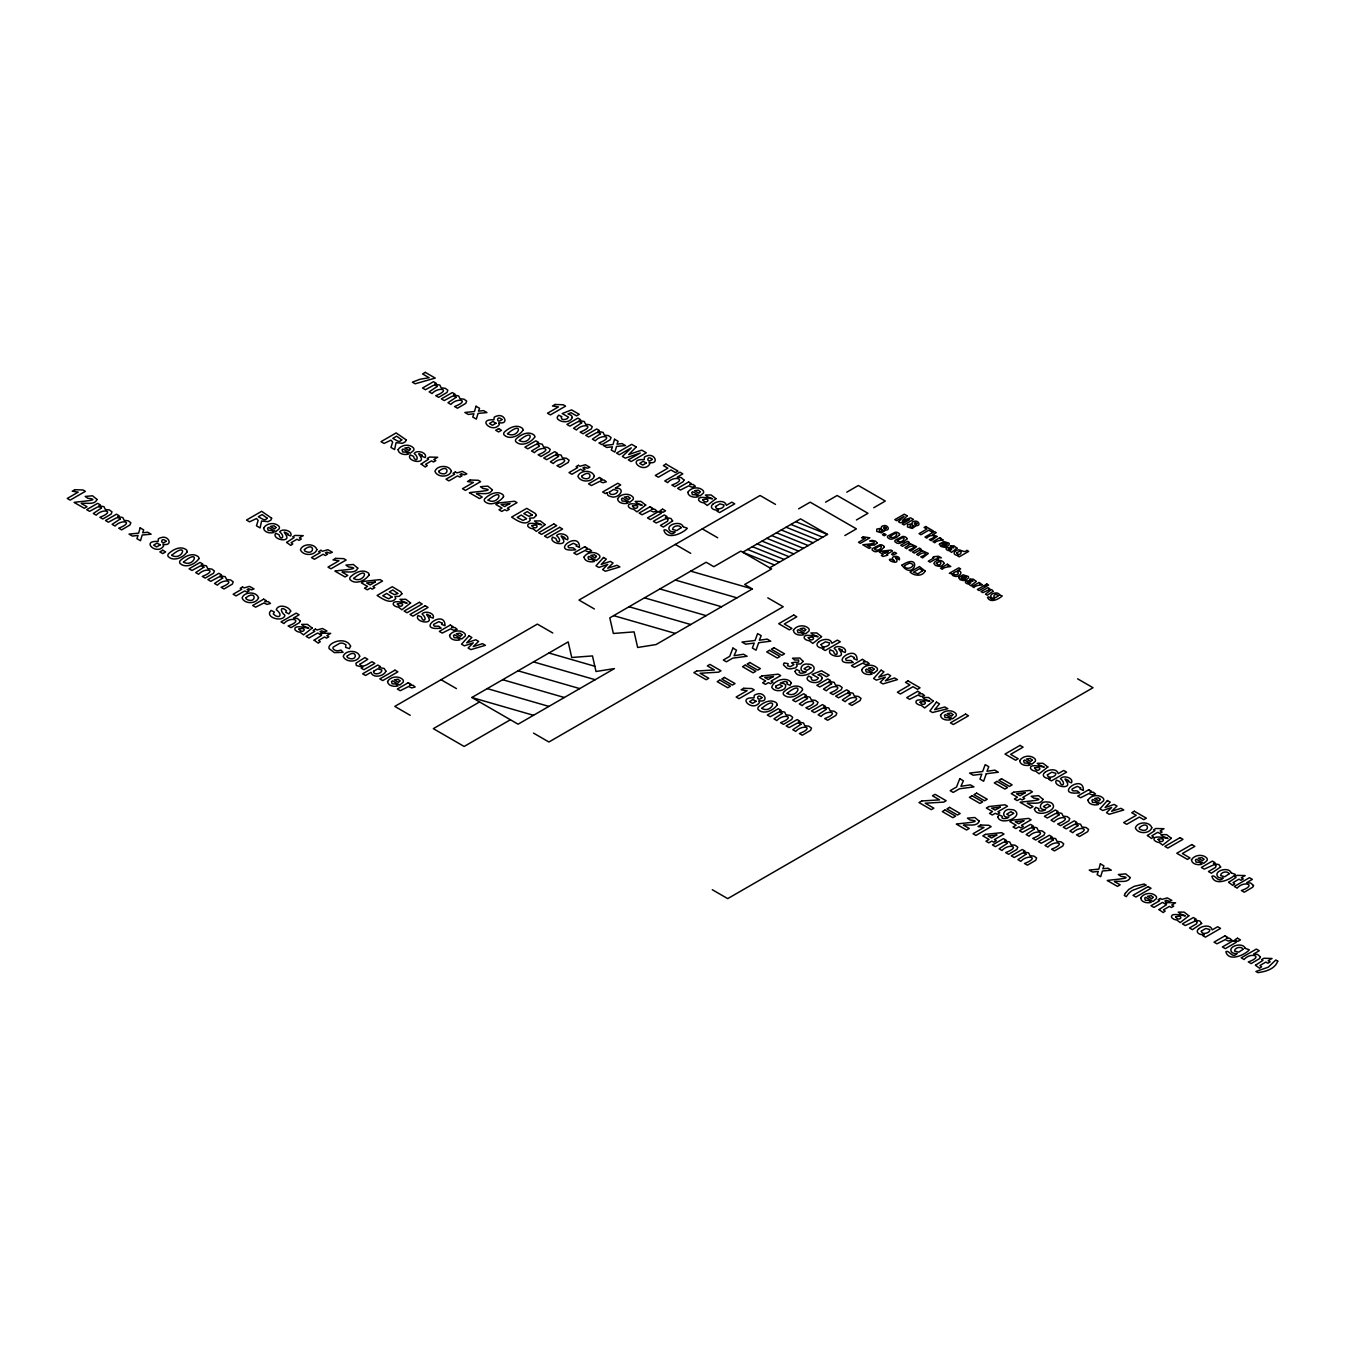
<?xml version="1.0" encoding="UTF-8"?>
<svg xmlns="http://www.w3.org/2000/svg" width="1345" height="1345" viewBox="0 0 1345 1345"><rect width="100%" height="100%" fill="white"/><g stroke="black" fill="none" stroke-linecap="round" stroke-linejoin="round"><path stroke-width="1.5" d="M471.843 697.5L568.178 641.884L571.726 657.486L592.472 655.923L596.02 671.508L614.43 668.583L518.094 724.198L471.843 697.5L533.511 715.305M798.611 508.847L810.178 502.173L856.412 528.871L844.862 535.545M479.56 701.955L433.325 728.654L464.143 746.458L510.377 719.76M825.595 502.173L837.145 495.498L867.979 513.302L856.412 519.977M846.778 492.169L858.345 485.495L885.313 501.063L873.762 507.737M769.71 567.809L827.511 534.436L800.544 518.867L742.743 552.24L774.535 565.018M752.376 588.942L656.041 644.558L637.648 647.483L634.1 631.881L613.354 633.461L609.806 617.859L706.142 562.244L713.842 566.699L740.809 551.114L771.643 568.918L744.676 584.487L752.376 588.942L690.725 571.137M675.308 580.048L736.959 597.836M659.891 588.942L721.542 606.746M644.49 597.836L706.142 615.64M629.073 606.746L690.725 624.534M613.656 615.64L675.308 633.428M548.911 653.014L594.826 666.263M533.511 661.908L595.163 679.713M518.094 670.819L579.745 688.606M502.677 679.713L564.328 697.5M487.26 688.606L548.911 706.411M795.736 521.641L827.511 534.436M790.91 524.432L822.703 537.21M786.102 527.206L817.878 540.001M781.277 529.98L813.069 542.775M776.468 532.771L808.244 545.566M771.643 535.545L803.436 548.34M766.835 538.336L798.611 551.114M762.01 541.11L793.802 553.905M757.201 543.884L788.977 556.679M752.376 546.675L784.169 559.47M747.568 549.449L779.343 562.244M538.303 444.59L539.479 446.221L531.544 450.978L534.453 452.66C540.774 445.481 554.443 448.457 538.151 454.795L541.06 456.476L549.348 451.584L550.239 449.381L547.65 447.448L543.599 446.977L542.237 444.186L537.075 443.211L538.572 442.354L535.882 440.807L524.903 447.145L527.812 448.826L535.646 444.573A2.808 1.631 0 0 1 538.303 444.59M775.493 504.409L760.076 495.498L578.972 600.072L594.389 608.966M1077.597 678.821L1093.014 687.715L727.712 898.628L712.295 889.717M702.275 528.871L717.692 537.765M675.308 544.439L690.725 553.35M767.793 597.836L783.21 606.746L548.911 742.003L533.511 733.109M552.778 632.991L537.361 624.097L394.791 706.411L410.191 715.305M441.025 679.713L456.443 688.606M286.636 542.422L290.755 545.397L292.773 543.952L291.075 542.707L297.01 539.227L298.993 540.371L301.314 539.026L299.33 537.882L303.213 535.646L295.076 535.428L292.773 536.773L294.101 537.546L286.636 542.422M314.142 640.186L318.261 643.145L320.261 641.716L318.58 640.472L324.515 636.975L326.499 638.118L328.819 636.79L326.835 635.647L330.702 633.394L322.581 633.192L320.261 634.521L321.606 635.294L314.142 640.186M421.136 464.059L425.255 467.018L427.256 465.589L425.575 464.344L431.51 460.847L433.493 461.991L435.814 460.662L433.83 459.519L437.697 457.266L429.576 457.065L427.256 458.393L428.584 459.166L421.136 464.059M1147.419 835.497L1151.539 838.456L1153.556 837.027L1151.858 835.783L1157.793 832.286L1159.777 833.429L1162.097 832.101L1160.113 830.941L1163.997 828.705L1155.859 828.503L1153.556 829.831L1154.884 830.605L1147.419 835.497M1159.037 909.59L1163.156 912.549L1165.157 911.103L1163.475 909.876L1169.41 906.379L1171.394 907.522L1173.714 906.194L1171.73 905.034L1175.597 902.798L1167.477 902.579L1165.157 903.924L1166.502 904.697L1159.037 909.59M1228.59 882.354L1232.709 885.329L1234.71 883.884L1233.029 882.639L1238.964 879.142L1240.947 880.286L1243.268 878.957L1241.284 877.814L1245.151 875.561L1237.03 875.36L1234.71 876.688L1236.038 877.461L1228.59 882.354M1255.473 965.256L1259.592 968.232L1261.61 966.786L1259.912 965.542L1265.847 962.062L1267.831 963.205L1270.151 961.86L1268.167 960.717L1272.051 958.481L1263.913 958.262L1261.61 959.607L1262.938 960.38L1255.473 965.256M359.821 664.329C362.461 668.986 369.001 663.068 371.96 661.69L374.851 663.371L363.873 669.709L361.183 668.146L362.831 667.204L356.375 665.523L355.887 663.236L364.865 657.604L367.773 659.285L359.821 664.329M287.78 533.73L287.46 534.688L290.705 535.982C293.294 531.04 282.467 527.879 279.676 531.779C286.132 537.159 280.55 541.161 279.003 534.688L275.641 533.276C272.699 537.378 280.214 540.118 283.459 539.782A4.506 2.589 0 0 0 286.199 539.009C289.713 536.453 279.054 528.72 287.78 533.73M422.263 455.367L421.96 456.308L425.205 457.603C427.777 452.677 416.967 449.499 414.176 453.399C420.632 458.779 415.05 462.781 413.487 456.325L410.124 454.896C407.199 458.998 414.714 461.738 417.942 461.402A4.506 2.589 0 0 0 420.682 460.646C424.213 458.073 413.537 450.34 422.263 455.367M430.165 615.943L429.845 616.884L433.09 618.179C435.679 613.253 424.852 610.075 422.061 613.976C428.517 619.356 422.935 623.357 421.372 616.901L418.026 615.472C415.084 619.574 422.599 622.315 425.844 621.978A4.506 2.589 0 0 0 428.567 621.222C432.098 618.65 421.439 610.916 430.165 615.943M564.648 537.563L564.328 538.521L567.59 539.799C570.162 534.873 559.335 531.695 556.561 535.596C563 540.993 557.435 544.977 555.872 538.521L552.509 537.092C549.584 541.211 557.082 543.952 560.327 543.599A4.506 2.589 0 0 0 563.067 542.842C566.598 540.27 555.922 532.553 564.648 537.563M842.256 650.257L841.936 651.199L845.181 652.493C847.77 647.567 836.943 644.389 834.169 648.29C840.608 653.67 835.043 657.671 833.48 651.215L830.117 649.786C827.175 653.889 834.69 656.629 837.935 656.293A4.506 2.589 0 0 0 840.675 655.536C844.206 652.964 833.53 645.23 842.256 650.257M897.569 558.478L899.402 559.89C901.066 554.308 887.229 555.804 894.509 560.865C888.07 556.796 887.313 561.252 894.862 562.26A2.808 1.631 0 0 0 896.577 561.79C898.779 560.176 892.105 555.351 897.569 558.478M1068.552 780.604L1068.249 781.563L1071.494 782.857C1074.067 777.914 1063.256 774.754 1060.465 778.654C1066.921 784.034 1061.339 788.019 1059.776 781.563L1056.413 780.134C1053.488 784.253 1061.003 786.993 1064.231 786.64A4.506 2.589 0 0 0 1066.972 785.883C1070.502 783.328 1059.826 775.594 1068.552 780.604M101.447 508.057L93.309 513.487L96.218 515.169C102.539 508.007 116.191 510.966 99.917 517.304L102.825 518.985L111.114 514.109L112.005 511.89L109.416 509.957L105.347 509.503L104.002 506.695L98.824 505.737L100.337 504.863L97.647 503.333L86.668 509.671L89.577 511.335L97.412 507.082A2.808 1.631 0 0 1 100.068 507.099L101.447 508.057M120.277 518.935L112.139 524.365L115.048 526.046C121.369 518.867 135.021 521.843 118.747 528.182L121.655 529.863L129.944 524.97L130.835 522.768L128.246 520.818L124.177 520.364L122.832 517.573L117.654 516.598L119.15 515.74L116.477 514.193L105.498 520.532L108.407 522.213L116.242 517.959A2.808 1.631 0 0 1 118.898 517.976L120.277 518.935M203.852 567.17L195.714 572.617L198.606 574.281C204.928 567.119 218.596 570.078 202.305 576.433L205.213 578.098L213.519 573.222L214.41 571.003L211.821 569.069L207.752 568.616L206.39 565.825L201.229 564.85L202.725 563.992L200.052 562.445L189.073 568.784L191.982 570.465L199.8 566.211A2.808 1.631 0 0 1 202.456 566.228L203.852 567.17M222.665 578.047L214.527 583.478L217.436 585.159C223.758 577.997 237.426 580.956 221.135 587.294L224.043 588.976L232.349 584.1L233.223 581.881L230.634 579.947L226.582 579.493L225.22 576.686L220.059 575.727L221.555 574.853L218.865 573.306L207.887 579.645L210.795 581.326L218.63 577.072A2.808 1.631 0 0 1 221.286 577.089L222.665 578.047M437.293 386.418L429.156 391.866L432.064 393.53C438.386 386.368 452.038 389.327 435.763 395.682L438.655 397.347L446.96 392.471L447.851 390.252L445.262 388.318L441.194 387.864L439.849 385.073L434.67 384.098L436.167 383.241L433.493 381.694L422.515 388.032L425.423 389.714L433.258 385.46A2.808 1.631 0 0 1 435.914 385.46L437.293 386.418M456.123 397.296L447.969 402.727L450.878 404.408C457.199 397.246 470.868 400.205 454.576 406.543L457.485 408.224L465.79 403.349L466.665 401.129L464.092 399.196L460.024 398.742L458.662 395.934L453.5 394.976L454.997 394.102L452.324 392.555L441.345 398.893L444.253 400.575L452.071 396.321A2.808 1.631 0 0 1 454.728 396.338L456.123 397.296M558.511 456.409L550.374 461.839L553.283 463.521C559.604 456.358 573.256 459.317 556.981 465.656L559.89 467.337L568.178 462.461L569.069 460.242L566.48 458.309L562.412 457.855L561.067 455.047L555.888 454.089L557.385 453.215L554.712 451.668L543.733 458.006L546.642 459.687L554.476 455.434A2.808 1.631 0 0 1 557.133 455.451L558.511 456.409M581.696 422.834L573.542 428.282L576.45 429.946C582.772 422.784 596.44 425.743 580.149 432.081L583.058 433.762L591.363 428.887L592.237 426.668L589.665 424.734L585.596 424.28L584.234 421.489L579.073 420.514L580.569 419.657L577.896 418.11L566.917 424.448L569.809 426.113L577.644 421.859A2.808 1.631 0 0 1 580.3 421.876L581.696 422.834M600.509 433.712L592.372 439.142L595.28 440.824C601.602 433.645 615.253 436.621 598.979 442.959L601.887 444.64L610.176 439.765L611.067 437.545L608.478 435.612L604.409 435.158L603.064 432.35L597.886 431.392L599.399 430.518L596.709 428.971L585.731 435.309L588.639 436.99L596.474 432.737A2.808 1.631 0 0 1 599.13 432.754L600.509 433.712M782.101 713.438L773.963 718.869L776.872 720.55C783.193 713.371 796.845 716.347 780.571 722.685L783.479 724.367L791.768 719.474L792.659 717.272L790.07 715.321L786.001 714.867L784.656 712.077L779.478 711.101L780.991 710.244L778.301 708.697L767.322 715.036L770.231 716.717L778.066 712.463A2.808 1.631 0 0 1 780.722 712.48L782.101 713.438M800.931 724.299L792.793 729.73L795.702 731.411C802.024 724.249 815.675 727.208 799.401 733.546L802.292 735.227L810.598 730.352L811.489 728.133L808.9 726.199L804.831 725.745L803.486 722.938L798.308 721.979L799.804 721.105L797.131 719.558L786.153 725.896L789.061 727.578L796.896 723.324A2.808 1.631 0 0 1 799.552 723.341L800.931 724.299M807.454 698.492L799.3 703.923L802.208 705.604C808.53 698.425 822.198 701.384 805.907 707.739L808.816 709.403L817.121 704.528L817.995 702.309L815.406 700.375L811.354 699.921L809.993 697.13L804.831 696.155L806.327 695.298L803.654 693.751L792.676 700.089L795.567 701.771L803.402 697.517A2.808 1.631 0 0 1 806.058 697.534L807.454 698.492M826.267 709.353L818.13 714.783L821.038 716.465C827.36 709.303 841.012 712.262 824.737 718.6L827.646 720.281L835.934 715.405L836.825 713.186L834.236 711.253L830.168 710.799L828.823 707.991L823.644 707.033L825.158 706.159L822.467 704.612L811.489 710.95L814.397 712.631L822.232 708.378A2.808 1.631 0 0 1 824.888 708.395L826.267 709.353M831.613 683.68L823.476 689.111L826.385 690.792C832.706 683.63 846.358 686.589 830.084 692.927L832.992 694.608L841.281 689.733L842.172 687.514L839.583 685.58L835.514 685.126L834.169 682.318L828.991 681.36L830.504 680.486L827.814 678.939L816.835 685.294L819.744 686.959L827.578 682.705A2.808 1.631 0 0 1 830.235 682.722L831.613 683.68M850.443 694.558L842.306 699.988L845.215 701.67C851.536 694.491 865.188 697.467 848.914 703.805L851.805 705.469L860.111 700.594L861.002 698.391L858.413 696.441L854.344 695.987L852.999 693.196L847.821 692.221L849.317 691.364L846.644 689.817L835.665 696.155L838.574 697.836L846.409 693.583A2.808 1.631 0 0 1 849.065 693.6L850.443 694.558M909.993 544.254L904.899 547.65L906.715 548.693C910.666 544.221 919.207 546.07 909.035 550.038L910.851 551.08L916.584 546.658L908.346 542.808L909.287 542.27L907.606 541.295L900.746 545.263L902.562 546.305L907.455 543.649A1.765 1.009 0 0 1 909.119 543.649L909.993 544.254M921.745 551.046L916.668 554.443L918.484 555.485C922.435 551.013 930.975 552.862 920.787 556.83L922.603 557.872L928.353 553.451L920.114 549.601L921.056 549.063L919.375 548.087L912.515 552.055L914.331 553.098L919.223 550.441A1.765 1.009 0 0 1 920.888 550.458L921.745 551.046M1007.237 843.365L999.1 848.796L1001.991 850.477C1008.313 843.315 1021.981 846.274 1005.69 852.612L1008.599 854.294L1016.904 849.418L1017.795 847.199L1015.206 845.265L1011.137 844.811L1009.776 842.004L1004.614 841.045L1006.11 840.171L1003.437 838.624L992.459 844.963L995.367 846.644L1003.185 842.39A2.808 1.631 0 0 1 1005.841 842.407L1007.237 843.365M1026.067 854.226L1017.913 859.674L1020.821 861.338C1027.143 854.176 1040.811 857.135 1024.52 863.49L1027.429 865.154L1035.734 860.279L1036.608 858.06L1034.019 856.126L1029.967 855.672L1028.606 852.881L1023.444 851.906L1024.94 851.049L1022.267 849.502L1011.289 855.84L1014.18 857.522L1022.015 853.268A2.808 1.631 0 0 1 1024.671 853.268L1026.067 854.226M1034.305 829.108L1026.168 834.539L1029.076 836.22C1035.398 829.058 1049.05 832.017 1032.775 838.355L1035.684 840.037L1043.972 835.161L1044.863 832.942L1042.274 831.008L1038.205 830.554L1036.861 827.747L1031.682 826.788L1033.179 825.914L1030.505 824.367L1019.527 830.706L1022.435 832.387L1030.27 828.133A2.808 1.631 0 0 1 1032.926 828.15L1034.305 829.108M1053.135 839.969L1044.998 845.417L1047.889 847.081C1054.211 839.919 1067.88 842.878 1051.605 849.216L1054.497 850.897L1062.802 846.022L1063.693 843.803L1061.104 841.869L1057.035 841.415L1055.674 838.624L1050.512 837.649L1052.009 836.792L1049.335 835.245L1038.357 841.583L1041.265 843.248L1049.083 839.011A2.808 1.631 0 0 1 1051.74 839.011L1053.135 839.969M1059.204 814.734L1051.067 820.164L1053.976 821.845C1060.297 814.666 1073.966 817.642 1057.674 823.981L1060.583 825.662L1068.888 820.769L1069.763 818.567L1067.173 816.617L1063.122 816.163L1061.76 813.372L1056.598 812.397L1058.095 811.539L1055.405 809.993L1044.426 816.331L1047.335 818.012L1055.169 813.759A2.808 1.631 0 0 1 1057.826 813.775L1059.204 814.734M1078.034 825.595L1069.897 831.025L1072.806 832.706C1079.127 825.544 1092.779 828.503 1076.504 834.841L1079.413 836.523L1087.701 831.647L1088.593 829.428L1086.003 827.494L1081.935 827.04L1080.59 824.233L1075.412 823.274L1076.908 822.4L1074.235 820.853L1063.256 827.192L1066.165 828.873L1073.999 824.62A2.808 1.631 0 0 1 1076.656 824.636L1078.034 825.595M392.017 597.029L388.587 598.794L382.72 595.768L386.772 593.431L392.017 597.029M526.5 518.649L523.07 520.414L517.22 517.388L521.272 515.051L526.5 518.649M300.238 620.919L299.498 622.584L291.024 627.644L288.133 625.963C304.626 620.163 290.285 615.859 283.946 623.559L281.038 621.878L296.186 613.118L299.094 614.799L293.529 618.028L297.48 618.532L300.238 620.919M683.983 479.98L683.243 481.644L674.77 486.705L671.861 485.041C688.354 479.224 674.013 474.92 667.675 482.62L664.766 480.938L679.931 472.196L682.823 473.86L677.258 477.088L681.209 477.593L683.983 479.98M936.977 536.453L931.211 540.656L929.395 539.614C939.701 535.982 930.74 533.292 926.772 538.101L924.956 537.058L934.439 531.578L936.254 532.637L932.774 534.637L936.977 536.453M1253.506 885.498L1252.75 887.162L1244.293 892.223L1241.385 890.541C1257.878 884.724 1243.537 880.437 1237.198 888.12L1234.29 886.456L1249.438 877.697L1252.346 879.378L1246.781 882.589L1250.732 883.093L1253.506 885.498M1260.399 956.867L1259.66 958.531L1251.186 963.592L1248.294 961.927C1264.788 956.11 1250.447 951.806 1244.108 959.506L1241.2 957.825L1256.348 949.082L1259.256 950.747L1253.691 953.975L1257.642 954.479L1260.399 956.867M791.364 682.873L790.003 685.328L786.875 683.882L787.43 682.369A2.69 1.547 0 0 0 784.522 681.528L780.285 683.058L783.412 683.479A5.817 3.362 0 0 1 785.614 685.042C786.791 691.616 773.93 692.675 771.727 687.144C773.661 680.234 786.993 675.997 791.364 682.873M263.62 528.064C263.939 532.586 270.395 533.595 274.01 532.469L271.606 530.518L268.176 530.367L267.571 528.182L268.529 527.408L275.809 531.611L279.121 528.854A6.406 3.699 0 0 0 278.953 526.298C274.968 521.978 266.478 523.003 263.62 528.064M387.562 681.511C387.881 686.017 394.337 687.026 397.969 685.916L395.548 683.966L392.135 683.798L391.529 681.629L392.488 680.856L399.768 685.059L403.063 682.285A6.406 3.699 0 0 0 402.912 679.746C398.927 675.409 390.42 676.451 387.562 681.511M398.103 449.701C398.423 454.207 404.879 455.215 408.51 454.106L406.089 452.139L402.676 451.987L402.071 449.818L403.029 449.045L410.309 453.231L413.604 450.474A6.406 3.699 0 0 0 413.453 447.935C409.468 443.598 400.978 444.64 398.103 449.701M449.566 635.428C449.886 639.934 456.342 640.943 459.956 639.833L457.552 637.883L454.122 637.715L453.517 635.546L454.475 634.773L461.755 638.976L465.067 636.202A6.406 3.699 0 0 0 464.899 633.663C460.915 629.325 452.424 630.368 449.566 635.428M584.049 557.049C584.369 561.554 590.825 562.563 594.456 561.453L592.035 559.503L588.622 559.335L588.017 557.166L588.976 556.393L596.255 560.596L599.551 557.839A6.406 3.699 0 0 0 599.399 555.283C595.415 550.962 586.908 551.988 584.049 557.049M617.557 498.76C617.876 503.265 624.332 504.291 627.964 503.164L625.543 501.214L622.13 501.046L621.524 498.877L622.483 498.104L629.763 502.307L633.058 499.55A6.406 3.699 0 0 0 632.89 496.994C628.922 492.673 620.415 493.699 617.557 498.76M687.816 492.371C688.136 496.877 694.592 497.885 698.206 496.776L695.802 494.825L692.389 494.657L691.767 492.489L692.725 491.715L700.005 495.918L703.317 493.161A6.406 3.699 0 0 0 703.149 490.606C699.165 486.285 690.674 487.31 687.816 492.371M793.382 630.317C793.718 634.823 800.174 635.832 803.789 634.722L801.385 632.772L797.955 632.604L797.35 630.435L798.308 629.662L805.588 633.865L808.883 631.108A6.406 3.699 0 0 0 808.732 628.552C804.747 624.231 796.257 625.257 793.382 630.317M861.657 669.726C861.977 674.249 868.433 675.257 872.064 674.131L869.643 672.181L866.23 672.029L865.625 669.844L866.584 669.07L873.863 673.273L877.159 670.516A6.406 3.699 0 0 0 876.99 667.961C873.023 663.64 864.516 664.665 861.657 669.726M939.365 544.204L940.844 546.406L943.887 547.23L945.871 546.944L941.752 545.229L942.441 543.784L946.998 546.406L949.049 544.691A4.001 2.32 0 0 0 948.948 543.094L943.702 541.497L939.365 544.204M940.508 715.254C940.827 719.76 947.284 720.769 950.898 719.659L948.494 717.709L945.064 717.541L944.459 715.372L945.417 714.598L952.697 718.802L956.009 716.044A6.406 3.699 0 0 0 955.841 713.489C951.856 709.168 943.366 710.194 940.508 715.254M958.649 577.509L960.128 579.729L963.188 580.536L965.155 580.267L961.053 578.552L961.725 577.106L966.282 579.729L968.35 578.014A4.001 2.32 0 0 0 968.249 576.417L962.986 574.819L958.649 577.509M1019.695 760.682C1020.014 765.187 1026.47 766.196 1030.085 765.086L1027.681 763.136L1024.251 762.968L1023.646 760.799L1024.604 760.026L1031.884 764.229L1035.196 761.455A6.406 3.699 0 0 0 1035.028 758.916C1031.043 754.579 1022.553 755.621 1019.695 760.682M1087.954 800.09C1088.29 804.613 1094.746 805.621 1098.361 804.495L1095.956 802.545L1092.527 802.377L1091.921 800.208L1092.88 799.434L1100.16 803.637L1103.455 800.88A6.406 3.699 0 0 0 1103.303 798.325C1099.319 794.004 1090.829 795.029 1087.954 800.09M1140.728 897.956C1141.064 902.461 1147.52 903.47 1151.135 902.361L1148.731 900.41L1145.301 900.242L1144.696 898.073L1145.654 897.3L1152.934 901.503L1156.229 898.729A6.406 3.699 0 0 0 1156.078 896.19C1152.093 891.853 1143.603 892.895 1140.728 897.956M1191.468 859.858C1191.788 864.364 1198.244 865.373 1201.875 864.263L1199.454 862.313L1196.041 862.145L1195.436 859.976L1196.394 859.203L1203.674 863.406L1206.969 860.632A6.406 3.699 0 0 0 1206.818 858.093C1202.833 853.756 1194.326 854.798 1191.468 859.858M163.468 545.28L163.434 546.238C156.692 555.804 140.334 540.253 158.122 541.48L158.29 539.042A5.582 3.228 0 0 1 160.963 537.697C168.764 534.688 173.606 546.558 162.98 544.288L163.468 545.28M499.314 423.641L499.264 424.6C492.522 434.166 476.18 418.614 493.968 419.842L494.119 417.421A5.582 3.228 0 0 1 496.793 416.059C504.594 413.049 509.436 424.936 498.827 422.649L499.314 423.641M649.585 463.453L649.534 464.412C642.792 473.978 626.451 458.41 644.238 459.637L644.389 457.216A5.582 3.228 0 0 1 647.063 455.871C654.864 452.861 659.706 464.731 649.097 462.445L649.585 463.453M759.387 701.737L759.337 702.695C752.612 712.262 736.253 696.693 754.041 697.92L754.209 695.5A5.582 3.228 0 0 1 756.865 694.154C764.683 691.145 769.508 703.015 758.899 700.728L759.387 701.737M884.758 530.569L881.563 532.923L876.705 531.376L876.822 529.089L881.412 528.198L881.513 526.668A3.497 2.017 0 0 1 883.177 525.828C888.053 523.945 891.079 531.376 884.455 529.947L884.758 530.569M915.474 526.114L912.297 528.467L907.421 526.921L907.556 524.634L912.129 523.743L912.229 522.23A3.497 2.017 0 0 1 913.894 521.389C918.769 519.506 921.796 526.921 915.172 525.491L915.474 526.114M290.705 611.101L288.872 613.908L285.678 612.21L286.519 610.764C280.281 605.183 279.726 611.387 284.871 615.203L284.72 616.111C281.424 622.567 264.192 616.951 271.102 610.445L274.363 611.992L273.254 613.892C278.987 619.759 283.543 614.984 276.246 609.722C278.096 603.67 288.654 606.158 290.705 611.101M795.063 671.323C797.333 681.074 821.896 671.424 811.64 664.817A6.372 3.682 0 0 0 807.841 664.144C800.763 662.631 797.602 672.735 806.176 671.743C804.932 673.425 797.215 674.265 799.569 670.92L796.459 669.474L795.063 671.323M997.755 816.734C1000.007 826.502 1024.587 816.852 1014.332 810.228A6.372 3.682 0 0 0 1010.532 809.572C1003.454 808.059 1000.293 818.147 1008.868 817.172C1007.624 818.853 999.907 819.693 1002.26 816.331L999.15 814.885L997.755 816.734M1034.439 809.169C1036.692 818.92 1061.272 809.27 1051 802.662A6.372 3.682 0 0 0 1047.2 801.99C1040.139 800.477 1036.961 810.581 1045.536 809.589C1044.308 811.27 1036.575 812.111 1038.945 808.765L1035.818 807.319L1034.439 809.169M683.159 526.702L687.329 528.249C682.789 533.511 666.599 540.589 663.892 530.182C667.204 527.677 670.079 537.798 675.224 531.88L673.761 531.931A5.313 3.06 0 0 1 670.163 531.006C664.144 524.886 680.99 519.943 683.159 526.702M999.654 594.978L1002.26 595.953C998.898 599.046 990.34 603.602 987.482 597.499C989.432 594.692 991.467 602.274 994.695 598.222L993.787 598.239A3.312 1.917 0 0 1 991.534 597.668C987.768 593.834 998.309 590.758 999.654 594.978M1231.163 872.855L1235.349 874.385C1230.81 879.647 1214.619 886.725 1211.912 876.318C1215.224 873.83 1218.099 883.951 1223.244 878.016L1221.781 878.066A5.313 3.06 0 0 1 1218.183 877.159C1212.164 871.022 1229.011 866.079 1231.163 872.855M1245.134 948.292L1249.303 949.839C1244.764 955.101 1228.573 962.163 1225.867 951.772C1229.179 949.267 1232.054 959.388 1237.198 953.47L1235.736 953.521A5.313 3.06 0 0 1 1232.138 952.596C1226.119 946.476 1242.965 941.534 1245.134 948.292M350.591 646.138L349.364 648.643L345.598 647.315L345.917 644.743L343.126 643.297A4.842 2.791 0 0 0 339.848 643.263L333.241 647.063A4.775 2.757 0 0 0 333.257 648.946L334.451 649.988A4.338 2.505 0 0 0 338.167 650.745L341.025 650.072L343.042 652.325L334.384 652.628L329.105 648.593A9.449 5.464 0 0 1 329.945 645.213C335.023 639.833 347.195 638.505 350.591 646.138M606.948 492.657L607.705 495.094A5.817 3.362 0 0 0 610.664 496.507C618.397 499.785 627.325 487.546 615.237 488.1L620.701 484.957L617.792 483.275L602.644 492.018L605.334 493.581L606.948 492.657M952.025 573.693L952.495 575.223A3.631 2.102 0 0 0 954.345 576.114C959.187 578.165 964.752 570.515 957.203 570.852L960.616 568.885L958.8 567.842L949.335 573.306L952.025 573.693M97.025 499.466C94.755 505.384 86.046 502.526 81.238 503.417L87.005 506.746L84.315 508.292L74.126 502.425C77.22 501.601 103.851 500.138 87.795 498.255L85.189 496.423L92.586 495.801L97.025 499.466M357.787 568.145C355.517 574.063 346.791 571.188 342 572.079L347.767 575.408L345.06 576.971L334.888 571.087C337.982 570.28 364.596 568.817 348.557 566.934L345.951 565.085L353.331 564.48L357.787 568.145M492.287 489.765C490.017 495.683 481.291 492.825 476.483 493.699L482.25 497.028L479.56 498.591L469.371 492.707C472.465 491.9 499.096 490.437 483.057 488.554L480.451 486.722L487.832 486.1L492.287 489.765M877.125 542.926L874.603 545.044L867.256 545.381L870.854 547.465L869.173 548.441L862.817 544.775L874.099 543.498L874.132 542.069L869.727 541.026L872.132 540.354L875.679 541.211L877.125 542.926M979.261 821.173C976.991 827.091 968.265 824.233 963.474 825.124L969.241 828.453L966.534 830L956.362 824.132C959.456 823.308 986.07 821.845 970.031 819.962L967.425 818.13L974.806 817.508L979.261 821.173M1043.014 799.333C1040.744 805.251 1032.018 802.393 1027.227 803.284L1032.994 806.613L1030.287 808.16L1020.115 802.292C1023.209 801.469 1049.823 800.006 1033.784 798.123L1031.178 796.29L1038.559 795.668L1043.014 799.333M1130.203 877.562C1127.934 883.48 1119.208 880.622 1114.4 881.513L1120.166 884.842L1117.476 886.389L1107.288 880.521C1110.382 879.697 1137.013 878.235 1120.973 876.352L1118.368 874.519L1125.748 873.897L1130.203 877.562M271.64 518.195L270.9 520.095L267.991 521.675L261.586 521.036L260.123 527.929L256.458 525.811L258.156 520.414L256.508 518.531L249.548 521.826L246.488 520.061L261.653 511.302L271.64 518.195M406.123 439.832L405.4 441.715L402.474 443.295L396.069 442.673L394.606 449.549L390.958 447.431L392.656 442.034L390.991 440.151L384.048 443.446L380.988 441.681L396.136 432.939L406.123 439.832M312.208 628.048L303.516 634.857L300.053 632.2A6.473 3.732 0 0 1 296.606 631.158L295.328 630.149A4.489 2.589 0 0 1 294.925 628.552C295.295 623.391 318.815 631.797 303.785 626.198L301.616 624.399L307.433 624.366L312.208 628.048M410.612 602.98L401.92 609.789L398.456 607.133A6.473 3.732 0 0 1 395.01 606.091L393.715 605.082A4.489 2.589 0 0 1 393.312 603.485C393.681 598.323 417.202 606.729 402.172 601.131L400.003 599.332L405.82 599.298L410.612 602.98M545.095 524.6L536.403 531.409L532.939 528.753A6.473 3.732 0 0 1 529.493 527.711L528.215 526.702A4.489 2.589 0 0 1 527.812 525.105C528.182 519.943 551.702 528.35 536.655 522.751L534.503 520.952L540.32 520.918L545.095 524.6M645.718 505.064L637.009 511.873L633.545 509.217A6.473 3.732 0 0 1 630.099 508.175L628.821 507.166A4.489 2.589 0 0 1 628.418 505.569C628.788 500.407 652.308 508.797 637.278 503.215L635.109 501.416L640.926 501.382L645.718 505.064M715.96 498.676L707.268 505.468L703.805 502.828A6.473 3.732 0 0 1 700.358 501.769L699.081 500.76A4.489 2.589 0 0 1 698.677 499.18C699.03 494.018 722.551 502.408 707.52 496.809L705.368 495.027L711.169 494.994L715.96 498.676M821.543 636.622L812.834 643.431L809.387 640.775A6.473 3.732 0 0 1 805.941 639.732L804.646 638.724A4.489 2.589 0 0 1 804.243 637.126C804.613 631.965 828.133 640.354 813.103 634.756L810.934 632.974L816.751 632.94L821.543 636.622M956.967 548.138L951.52 552.391L949.368 550.727A4.035 2.337 0 0 1 947.216 550.071L946.409 549.449A2.808 1.614 0 0 1 946.157 548.441C949.536 545.582 958.817 550.071 950.343 545.851L953.975 545.835L956.967 548.138M933.329 701.165L924.637 707.974L921.174 705.318A6.473 3.732 0 0 1 917.727 704.259L916.449 703.267A4.489 2.589 0 0 1 916.046 701.67C916.399 696.508 939.92 704.898 924.889 699.299L922.737 697.517L928.538 697.483L933.329 701.165M976.251 581.46L970.821 585.714L968.652 584.049A4.035 2.337 0 0 1 966.5 583.394L965.693 582.772A2.808 1.614 0 0 1 965.441 581.763C968.82 578.888 978.101 583.394 969.627 579.174L973.259 579.157L976.251 581.46M1047.839 766.969L1039.147 773.779L1035.684 771.139A6.473 3.732 0 0 1 1032.237 770.08L1030.959 769.071A4.489 2.589 0 0 1 1030.556 767.474C1030.909 762.312 1054.43 770.719 1039.399 765.12L1037.247 763.321L1043.047 763.304L1047.839 766.969M1171.377 838.305L1162.685 845.114L1159.222 842.458A6.473 3.732 0 0 1 1155.775 841.398L1154.481 840.39A4.489 2.589 0 0 1 1154.077 838.809C1154.447 833.648 1177.968 842.037 1162.937 836.439L1160.769 834.657L1166.586 834.623L1171.377 838.305M1188.862 915.794L1180.17 922.586L1176.707 919.946A6.473 3.732 0 0 1 1173.26 918.887L1171.983 917.878A4.489 2.589 0 0 1 1171.579 916.281C1171.949 911.137 1195.47 919.526 1180.439 913.928L1178.27 912.129L1184.088 912.112L1188.862 915.794M258.543 597.802C256.407 604.208 244.387 604.241 242.066 597.903C244.168 591.531 256.525 591.228 258.543 597.802M316.916 549.617C314.764 556.04 302.76 556.057 300.423 549.718C302.541 543.363 314.881 543.044 316.916 549.617M359.703 656.192C357.551 662.614 345.547 662.631 343.21 656.31C345.329 649.938 357.669 649.618 359.703 656.192M451.399 471.238C449.264 477.66 437.243 477.677 434.923 471.355C437.024 464.983 449.381 464.664 451.399 471.238M594.389 476.164C592.237 482.586 580.233 482.603 577.896 476.264C580.014 469.893 592.355 469.59 594.389 476.164M803.184 661.404L800.645 663.942L796.358 664.06L797.198 665.977L795.635 667.792L790.776 668.902A6.893 3.985 0 0 1 786.859 668.179L783.513 664.968A6.389 3.699 0 0 1 784.303 662.9L788.187 663.707L787.497 665.691L790.322 666.7L793.92 664.649L791.583 662.816L795.416 662.16A2.589 1.496 0 0 0 798.644 661.891L798.644 659.975L794.71 660.042L792.491 658.226L799.804 658.024L803.184 661.404M944.173 563.387L941.803 565.841A4.825 2.791 0 0 1 939.029 566.346L935.481 565.488L933.867 563.454C935.195 559.486 942.912 559.285 944.173 563.387M1151.824 827.747C1149.689 834.169 1137.668 834.186 1135.348 827.847C1137.466 821.492 1149.807 821.173 1151.824 827.747M609.268 492.152C609.403 496.406 618.263 494.17 617.725 490.572L613.639 489.445L609.268 492.152M953.47 573.39L953.487 574.012A1.95 1.126 0 0 0 954.681 574.769C961.591 575.189 957.119 568.599 953.47 573.39M922.552 570.784L917.979 573.794L913.49 572.197L919.778 568.565L922.552 570.784M572.365 417.505C570.246 422.818 561.638 422.918 557.906 419.22A6.321 3.648 0 0 1 557.25 417.152L558.679 415.185L561.874 416.681L561.235 417.337C560.915 421.002 567.573 419.774 568.481 417.118L562.193 413.571L571.558 409.872L579.241 414.31L576.534 415.874L571.053 412.713L568.01 413.941L571.339 415.386L572.365 417.505M822.283 678.351C820.181 683.663 811.573 683.764 807.824 680.049A6.321 3.648 0 0 1 807.168 677.998L808.597 676.031L811.792 677.527L811.169 678.183C810.833 681.831 817.508 680.62 818.416 677.964L812.111 674.4L821.492 670.718L829.176 675.14L826.452 676.72L820.971 673.559L817.945 674.77L821.257 676.232L822.283 678.351M442.253 623.256L441.614 624.383L444.993 625.728C445.178 607.94 414.109 631.377 441.126 628.132L438.756 626.198L434.57 626.198A3.043 1.748 0 0 1 433.796 624.265L438.874 621.659L442.253 623.256M576.736 544.876L576.097 546.003L579.476 547.348C579.661 529.56 548.592 552.997 575.61 549.752L573.256 547.818L569.053 547.818A3.043 1.748 0 0 1 568.296 545.902L573.357 543.296L576.736 544.876M715.49 506.544C715.624 510.747 724.551 508.629 724.013 504.98L719.928 503.871L715.49 506.544M821.055 644.49C821.207 648.693 830.134 646.575 829.579 642.927L825.511 641.817L821.055 644.49M854.344 657.554L853.705 658.68L857.084 660.042C857.269 642.237 826.2 665.691 853.218 662.446L850.847 660.513L846.661 660.513A3.043 1.748 0 0 1 845.904 658.579L850.965 655.973L854.344 657.554M956.665 553.047C961.238 558.125 963.76 547.213 956.665 553.047M1047.368 774.854C1047.503 779.058 1056.43 776.939 1055.892 773.291L1051.807 772.181L1047.368 774.854M1080.64 787.918L1080.001 789.044L1083.381 790.406C1083.566 772.602 1052.496 796.055 1079.531 792.793L1077.16 790.877L1072.974 790.86A3.043 1.748 0 0 1 1072.2 788.943L1077.261 786.337L1080.64 787.918M1201.32 931.127C1201.472 935.33 1210.399 933.211 1209.844 929.563L1205.759 928.453L1201.32 931.127M901.856 565.186C914.079 581.864 923.191 551.534 901.856 565.186M171.689 555.317C182.517 561.571 189.41 540.488 171.689 555.317M183.475 562.109C194.302 568.363 201.195 547.28 183.475 562.109M353.617 578.468C364.428 584.722 371.321 563.639 353.617 578.468M488.1 500.088C498.928 506.342 505.821 485.259 488.1 500.088M507.536 433.678C518.363 439.933 525.256 418.85 507.536 433.678M519.304 440.471C530.132 446.725 537.025 425.642 519.304 440.471M761.724 708.361C772.551 714.615 779.444 693.532 761.724 708.361M787.077 693.415C797.888 699.669 804.781 678.586 787.077 693.415M874.519 549.382C881.278 553.283 885.582 540.102 874.519 549.382M889.902 536.84C896.661 540.74 900.965 527.576 889.902 536.84M897.249 541.093C904.025 544.994 908.329 531.813 897.249 541.093M925.141 571.037C922.519 576.82 914.012 575.979 909.993 572.012L919.459 566.548L925.141 571.037M401.903 593.817L399.246 596.323L394.993 596.491L395.749 598.508C390.874 605.048 381.997 598.508 377.104 595.465L392.269 586.723L400.86 591.85L401.903 593.817M536.386 515.438L533.73 517.959L529.476 518.111L530.233 520.145C525.374 526.668 516.497 520.128 511.604 517.102L526.752 508.343L535.344 513.471L536.386 515.438M140.166 527.879L138.636 533.141L129.036 534.116L132.432 536.083L138.081 535.411L136.921 538.672L140.485 540.724L142.2 535.041L151.128 534.2L147.715 532.216L142.637 532.788L143.713 529.913L140.166 527.879M476.012 406.24L474.482 411.503L464.866 412.478L468.262 414.445L473.928 413.789L472.751 417.034L476.315 419.102L478.047 413.419L486.957 412.562L483.544 410.595L478.484 411.15L479.56 408.292L476.012 406.24M614.53 439.26L613.001 444.522L603.384 445.498L606.78 447.465L612.446 446.809L611.269 450.054L614.833 452.105L616.548 446.422L625.475 445.582L622.062 443.615L617.002 444.169L618.078 441.311L614.53 439.26M1100.378 863.843L1098.848 869.105L1089.231 870.097L1092.628 872.048L1098.293 871.392L1097.116 874.637L1100.681 876.705L1102.396 871.022L1111.323 870.165L1107.91 868.197L1102.85 868.752L1103.926 865.894L1100.378 863.843M385.914 671.189C383.947 676.417 372.599 678.653 371.069 672.298L365.537 675.476L362.629 673.811L377.777 665.052L380.5 666.616L378.887 667.557L384.166 668.448L385.914 671.189M246.085 597.684L246.152 599.046C256.912 605.065 256.66 588.976 246.085 597.684M304.441 549.517L304.525 550.862C315.285 556.88 315.033 540.791 304.441 549.517M347.229 656.091L347.313 657.436C358.056 663.455 357.82 647.365 347.229 656.091M438.941 471.137L439.008 472.482C449.768 478.501 449.516 462.411 438.941 471.137M581.914 476.046L581.998 477.408C592.758 483.427 592.506 467.337 581.914 476.046M936.389 563.32C940.525 569.036 944.022 557.788 936.389 563.32M1139.366 827.646L1139.434 828.991C1150.194 835.01 1149.941 818.92 1139.366 827.646M298.96 629.073C302.743 635.26 308.593 626.35 298.96 629.073M397.347 604.006C401.146 610.193 406.997 601.282 397.347 604.006M531.847 525.626C535.629 531.83 541.48 522.902 531.847 525.626M632.453 506.09C636.235 512.277 642.086 503.366 632.453 506.09M702.712 499.701C706.495 505.888 712.346 496.978 702.712 499.701M808.278 637.648C812.077 643.835 817.928 634.924 808.278 637.648M948.679 548.777C951.218 552.257 953.79 547.028 948.679 548.777M920.081 702.191C923.864 708.378 929.714 699.467 920.081 702.191M967.963 582.099C970.518 585.579 973.074 580.351 967.963 582.099M1034.591 767.995C1038.374 774.199 1044.224 765.271 1034.591 767.995M1158.112 839.33C1161.912 845.517 1167.763 836.607 1158.112 839.33M1175.614 916.802C1179.397 923.006 1185.248 914.096 1175.614 916.802M904.479 565.623C904.496 569.742 911.893 568.582 913.003 565.438A3.278 1.9 0 0 0 912.431 564.244L911.305 563.589A3.312 1.917 0 0 0 909.203 563.252L904.479 565.623M758.664 642.708L756.058 650.19L752.359 648.055L754.242 643.095L745.634 644.171L741.969 642.053L755.049 640.489L757.605 633.596L761.186 635.647L759.353 640.22L767.205 639.127L770.752 641.178L758.664 642.708M986.272 773.745L983.649 781.243L979.95 779.108L981.833 774.148L973.225 775.224L969.56 773.106L982.64 771.526L985.196 764.632L988.777 766.7L986.944 771.257L994.796 770.164L998.343 772.215L986.272 773.745M680.973 527.812L676.737 530.586L672.601 529.476C672.416 526.08 678.67 524.55 680.805 526.988L680.973 527.812M998.293 595.667C992.223 601.551 992.728 591.06 998.293 595.667M1228.994 873.947L1224.757 876.738L1220.621 875.612C1220.436 872.216 1226.69 870.703 1228.826 873.14L1228.994 873.947M1242.948 949.402L1238.711 952.176L1234.575 951.066C1234.391 947.67 1240.645 946.14 1242.78 948.578L1242.948 949.402M166.107 541.178C160.29 546.558 160.307 535.848 166.107 541.178M501.937 419.539C496.137 424.919 496.154 414.21 501.937 419.539M652.207 459.351C646.39 464.731 646.424 454.005 652.207 459.351M762.01 697.618C756.209 702.998 756.226 692.288 762.01 697.618M886.389 528.013C882.757 531.376 882.774 524.668 886.389 528.013M917.122 523.558C913.474 526.921 913.49 520.229 917.122 523.558M373.54 671.306C373.086 675.778 382.468 673.711 381.812 669.995L377.726 668.868L373.54 671.306M732.924 648.088L729.696 656.36L723.307 660.042L726.367 661.807L732.722 658.142L747.097 656.276L743.566 654.242L734.067 655.688L736.505 650.156L732.924 648.088M959.775 778.705L956.547 786.993L950.175 790.675L953.218 792.424L959.573 788.758L973.948 786.892L970.418 784.858L960.935 786.304L963.373 780.789L959.775 778.705M1277.75 961.137C1274.892 969.173 1265.527 971.645 1257.928 972.637L1255.927 971.477L1268.268 967.189L1275.783 959.994L1277.75 961.137M672.618 520.885L663.354 527.072L660.445 525.391L667.473 521.288L668.129 519.523A3.295 1.9 0 0 0 665.893 518.615L656.259 522.97L653.351 521.305L664.329 514.967L667.019 516.514L665.405 517.455L670.886 518.464L672.618 520.885M993.064 591.346L987.28 595.213L985.465 594.171L990.256 590.489A2.051 1.194 0 0 0 988.861 589.934L982.842 592.657L981.026 591.598L987.886 587.647L989.567 588.622L988.558 589.194L991.988 589.833L993.064 591.346M1220.638 867.021L1211.374 873.224L1208.466 871.543L1215.493 867.441L1216.149 865.659A3.295 1.9 0 0 0 1213.896 864.768L1204.263 869.122L1201.371 867.441L1212.349 861.103L1215.039 862.666L1213.425 863.591L1218.906 864.6L1220.638 867.021M1201.657 923.46L1192.393 929.647L1189.484 927.966L1196.512 923.864L1197.168 922.098A3.295 1.9 0 0 0 1194.932 921.19L1185.281 925.545L1182.389 923.864L1193.368 917.525L1196.058 919.089L1194.444 920.014L1199.925 921.039L1201.657 923.46M160.206 544.843L156.642 546.927L153.633 545.162L157.012 543.111L160.206 544.843M496.036 423.221L492.472 425.289L489.479 423.524L492.842 421.473L496.036 423.221M646.306 463.016L642.742 465.084L639.749 463.336L643.112 461.285L646.306 463.016M756.109 701.3L752.544 703.368L749.552 701.602L752.914 699.551L756.109 701.3M882.707 530.3C878.083 534.738 878.352 526.349 882.707 530.3M913.423 525.845C908.8 530.3 909.069 521.894 913.423 525.845M187.123 551.904C183.542 557.418 173.656 562.025 168.192 556.544A6.305 3.648 0 0 1 168.327 553.972C172.681 549.634 180.449 545.498 186.182 549.651A5.615 3.245 0 0 1 187.123 551.904M198.892 558.696C195.311 564.211 185.442 568.817 179.978 563.336A6.305 3.648 0 0 1 180.095 560.764C184.467 556.443 192.217 552.291 197.967 556.46A5.615 3.245 0 0 1 198.892 558.696M369.034 575.055C365.453 580.569 355.568 585.176 350.103 579.695A6.305 3.648 0 0 1 350.238 577.123C354.592 572.785 362.36 568.649 368.093 572.802A5.615 3.245 0 0 1 369.034 575.055M522.953 430.265C519.389 435.78 509.503 440.387 504.039 434.906A6.305 3.648 0 0 1 504.173 432.333C508.528 428.013 516.295 423.86 522.028 428.029A5.615 3.245 0 0 1 522.953 430.265M503.518 496.675C499.953 502.189 490.068 506.796 484.603 501.315A6.305 3.648 0 0 1 484.738 498.743C489.092 494.422 496.86 490.269 502.593 494.439A5.615 3.245 0 0 1 503.518 496.675M534.738 437.058C531.157 442.572 521.272 447.196 515.808 441.698A6.305 3.648 0 0 1 515.942 439.126C520.296 434.805 528.064 430.669 533.797 434.822A5.615 3.245 0 0 1 534.738 437.058M777.141 704.948C773.577 710.463 763.691 715.086 758.227 709.588A6.305 3.648 0 0 1 758.361 707.016C762.716 702.695 770.483 698.559 776.216 702.712A5.615 3.245 0 0 1 777.141 704.948M802.494 690.002C798.913 695.516 789.027 700.123 783.563 694.642A6.305 3.648 0 0 1 783.698 692.07C788.052 687.749 795.82 683.596 801.553 687.766A5.615 3.245 0 0 1 802.494 690.002M884.153 547.247L881.227 550.004L876.419 551.702A3.497 2.017 0 0 1 874.015 551.366L872.333 550.139A3.951 2.27 0 0 1 872.417 548.541L879.865 544.759A3.497 2.017 0 0 1 882.27 545.095L883.564 545.851A3.514 2.034 0 0 1 884.153 547.247M899.536 534.705L896.594 537.462L891.802 539.16A3.497 2.017 0 0 1 889.398 538.824L887.7 537.613A3.951 2.27 0 0 1 887.784 535.999L895.249 532.216A3.497 2.017 0 0 1 897.653 532.553L898.948 533.309A3.514 2.034 0 0 1 899.536 534.705M906.883 538.958L903.958 541.716L899.166 543.414A3.497 2.017 0 0 1 896.762 543.061L895.064 541.85A3.951 2.27 0 0 1 895.148 540.253L902.613 536.47A3.497 2.017 0 0 1 905.017 536.806L906.311 537.563A3.514 2.034 0 0 1 906.883 538.958M275.977 527.442L274.699 528.921L270.362 526.416L274.077 525.794L275.977 527.442M410.46 449.062L409.199 450.541L404.862 448.036L408.577 447.414L410.46 449.062M399.919 680.873L398.658 682.352L394.32 679.847L398.036 679.225L399.919 680.873M461.923 634.79L460.646 636.269L456.308 633.764L460.024 633.142L461.923 634.79M596.407 556.41L595.146 557.906L590.808 555.401L594.507 554.762L596.407 556.41M629.914 498.138L628.653 499.617L624.315 497.112L628.014 496.473L629.914 498.138M700.173 491.732L698.912 493.228L694.558 490.723L698.274 490.084L700.173 491.732M805.739 629.695L804.478 631.175L800.14 628.67L803.856 628.031L805.739 629.695M874.015 669.104L872.754 670.583L868.399 668.078L872.115 667.456L874.015 669.104M947.082 543.8L946.292 544.725L943.585 543.161L947.082 543.8M966.382 577.123L965.592 578.047L962.869 576.484L966.382 577.123M952.865 714.632L951.587 716.112L947.25 713.607L950.965 712.968L952.865 714.632M1032.052 760.043L1030.774 761.522L1026.437 759.017L1030.152 758.395L1032.052 760.043M1100.311 799.468L1099.05 800.947L1094.712 798.442L1098.428 797.804L1100.311 799.468M1153.085 897.317L1151.824 898.796L1147.487 896.291L1151.202 895.669L1153.085 897.317M1203.825 859.22L1202.564 860.716L1198.227 858.194L1201.926 857.572L1203.825 859.22M397.75 593.464L394.472 594.675L389.293 591.968L392.807 589.951L397.75 593.464M532.233 515.101L528.955 516.295L523.793 513.588L527.29 511.571L532.233 515.101M1125.345 893.282L1124.302 895.484L1126.303 896.644L1128.068 894.156A32.045 18.494 0 0 1 1132.103 890.558L1146.209 885.178L1144.225 884.035L1134.188 886.338L1128.774 889.415L1125.345 893.282M267.268 518.262L265.738 519.523A2.337 1.345 0 0 1 263.502 519.557L258.307 516.783L262.14 514.563L267.268 518.262M401.768 439.882L400.238 441.16A2.337 1.345 0 0 1 397.986 441.194L392.79 438.403L396.64 436.183L401.768 439.882M775.981 686L775.661 687.564L778.234 688.539L782.437 686.084L779.596 684.403L775.981 686M810.917 667.961L806.865 670.398L804.024 668.734L808.211 666.246L810.917 667.961M1013.609 813.389L1009.54 815.81L1006.716 814.145L1010.902 811.674L1013.609 813.389M1050.277 805.806L1046.225 808.227L1043.401 806.563L1047.587 804.091L1050.277 805.806M936.439 702.107L929.883 711.001L932.505 712.514L947.838 708.697L944.862 706.966L934.674 709.723L939.482 703.872L936.439 702.107M469.018 635.866L461.52 644.205L464.344 645.835L473.272 642.826L468.094 648.004L470.884 649.618L485.394 645.314L482.519 643.65L473.238 646.592L478.601 641.38L475.794 639.766L466.715 642.826L471.843 637.496L469.018 635.866M603.518 557.486L596.003 565.825L598.828 567.455L607.755 564.446L602.594 569.624L605.384 571.238L619.877 566.934L617.019 565.27L607.721 568.212L613.085 563.017L610.294 561.386L601.198 564.446L606.343 559.116L603.518 557.486M881.126 670.163L873.611 678.519L876.436 680.15L885.363 677.14L880.185 682.302L882.976 683.916L897.485 679.612L894.627 677.964L885.329 680.906L890.693 675.694L887.902 674.08L878.806 677.14L883.951 671.794L881.126 670.163M1107.423 800.527L1099.924 808.866L1102.749 810.497L1111.659 807.504L1106.498 812.666L1109.289 814.28L1123.781 809.976L1120.923 808.328L1111.626 811.27L1116.989 806.058L1114.198 804.444L1105.102 807.504L1110.247 802.158L1107.423 800.527M636.269 446.994L628.687 454.543L641.733 450.138L646.323 452.794L631.175 461.537L628.334 459.906L640.254 453.013L625.324 458.157L622.382 456.459L631.309 447.851L619.372 454.728L616.531 453.097L631.696 444.338L636.269 446.994M907.152 515.824L902.411 520.549L910.565 517.808L913.44 519.456L903.958 524.937L902.192 523.911L909.64 519.59L900.309 522.818L898.46 521.759L904.042 516.362L896.594 520.666L894.812 519.641L904.294 514.177L907.152 515.824M713.169 503.988L712.295 504.795A7.044 4.069 0 0 0 711.522 507.233L711.808 507.956A5.767 3.329 0 0 0 715.49 509.99L718.482 510.091L716.868 511.016L719.575 512.579L734.723 503.837L731.814 502.156L726.367 505.3C725.089 499.768 716.599 501.08 713.169 503.988M818.752 641.935L817.861 642.742A7.044 4.069 0 0 0 817.087 645.18L817.39 645.903A5.767 3.329 0 0 0 821.072 647.937L824.065 648.038L822.451 648.962L825.141 650.526L840.306 641.784L837.397 640.102L831.933 643.246C830.672 637.715 822.182 639.026 818.752 641.935M955.219 551.45L954.664 551.954A4.405 2.539 0 0 0 954.177 553.484A3.598 2.068 0 0 0 956.665 555.199L958.531 555.266L957.522 555.855L959.22 556.83L968.686 551.366L966.87 550.307C963.844 554.325 959.523 546.759 955.219 551.45M1045.048 772.299L1044.157 773.106A7.044 4.069 0 0 0 1043.384 775.527L1043.686 776.25A5.767 3.329 0 0 0 1047.368 778.284L1050.361 778.402L1048.747 779.327L1051.454 780.89L1066.602 772.131L1063.693 770.466L1058.229 773.61C1056.968 768.062 1048.478 769.39 1045.048 772.299M1199.017 928.571L1198.126 929.378A7.044 4.069 0 0 0 1197.353 931.816L1197.655 932.539A5.767 3.329 0 0 0 1201.337 934.573L1204.313 934.674L1202.716 935.599L1205.406 937.162L1220.554 928.42L1217.662 926.739L1212.198 929.883C1210.937 924.351 1202.447 925.663 1199.017 928.571M893.03 553.131L891.601 554.342L892.945 555.115L896.611 553.35L894.627 552.207L893.03 553.131M74.883 489.714L72.243 491.228L78.195 492.136L67.25 498.457L70.159 500.121L85.374 491.345L83.02 489.983L74.883 489.714M425.289 372.363L422.582 373.927L429.189 377.743L420.077 379.223L412.377 382.182L415.168 383.796L435.225 378.096L425.289 372.363M162.762 550.239L159.853 551.921L162.762 553.585L165.67 551.921L162.762 550.239M498.608 428.601L495.7 430.282L498.608 431.964L501.5 430.282L498.608 428.601M555.115 404.492L552.476 406.005L558.427 406.913L547.482 413.234L550.391 414.899L565.606 406.123L563.252 404.761L555.115 404.492M242.52 586.958L240.234 588.286L241.848 589.211L233.156 594.238L236.064 595.919L244.756 590.892L246.925 592.153L249.212 590.825L247.043 589.581L248.59 588.757L251.599 589.85L254.003 588.908L249.531 586.386L244.134 587.899L242.52 586.958M455.367 471.944L453.08 473.272L454.694 474.197L446.002 479.224L448.911 480.888L457.603 475.878L459.771 477.122L462.058 475.811L459.889 474.55L461.436 473.743L464.428 474.835L466.849 473.894L462.361 471.372L456.981 472.885L455.367 471.944M320.883 550.324L318.597 551.652L320.211 552.576L311.502 557.603L314.411 559.268L323.103 554.258L325.271 555.502L327.558 554.19L325.389 552.929L326.936 552.122L329.945 553.215L332.366 552.257L327.877 549.735L322.481 551.248L320.883 550.324M263.654 599.164L252.675 605.502L255.584 607.183L263.923 602.98L267.033 604.393L270.463 603.451L268.344 601.686L264.797 601.618L266.36 600.727L263.654 599.164M470.128 480.014L467.488 481.527L473.44 482.418L462.495 488.739L465.404 490.421L480.619 481.644L478.265 480.283L470.128 480.014M335.645 558.377L333.005 559.907L338.957 560.798L328.012 567.119L330.92 568.8L346.136 560.008L343.782 558.646L335.645 558.377M498.39 502.996L495.834 504.476L502.038 508.057L498.995 509.805L501.803 511.436L504.846 509.671L506.729 510.764L509.284 509.284L507.401 508.208L517.018 502.643L514.58 501.248L498.39 502.996M363.89 581.376L361.351 582.856L367.555 586.437L364.495 588.185L367.319 589.816L370.363 588.051L372.246 589.144L374.801 587.664L372.918 586.571L382.535 581.023L380.097 579.611L363.89 581.376M509.772 503.585L504.594 506.577L501.113 504.56L509.772 503.585M375.289 581.965L370.11 584.957L366.613 582.94L375.289 581.965M578.367 465.336L576.08 466.648L577.694 467.589L569.002 472.599L571.911 474.281L580.603 469.254L582.772 470.515L585.058 469.186L582.889 467.942L584.436 467.118L587.429 468.211L589.85 467.27L585.361 464.748L579.981 466.261L578.367 465.336M315.453 629.073L313.166 630.385L314.78 631.326L306.088 636.336L308.997 638.018L317.689 633.007L319.858 634.252L322.144 632.94L319.975 631.679L321.522 630.872L324.532 631.948L326.936 631.007L322.464 628.485L317.067 629.998L315.453 629.073M599.5 477.525L588.522 483.864L591.43 485.545L599.769 481.342L602.879 482.754L606.309 481.813L604.191 480.064L600.627 479.997L602.19 479.089L599.5 477.525M553.787 523.945L538.639 532.704L541.547 534.385L556.695 525.626L553.787 523.945M419.304 602.325L404.139 611.084L407.047 612.748L422.212 604.006L419.304 602.325M665.943 464.109L663.371 465.589L667.877 468.195L655.284 475.457L658.344 477.223L670.936 469.96L675.409 472.549L677.981 471.069L665.943 464.109M559.671 527.341L544.523 536.1L547.432 537.781L562.58 529.022L559.671 527.341M425.188 605.721L410.023 614.48L412.932 616.144L428.08 607.402L425.188 605.721M688.573 481.998L677.594 488.336L680.486 490.017L688.842 485.814L691.952 487.226L695.382 486.285L693.263 484.519L689.699 484.469L691.263 483.561L688.573 481.998M650.106 506.746L639.127 513.084L642.019 514.765L650.375 510.562L653.485 511.974L656.915 511.033L654.796 509.267L651.232 509.2L652.796 508.309L650.106 506.746M584.806 546.675L573.827 553.014L576.736 554.695L585.075 550.492L588.185 551.904L591.615 550.962L589.497 549.197L585.949 549.147L587.496 548.239L584.806 546.675M450.306 625.055L439.327 631.393L442.236 633.075L450.592 628.872L453.702 630.284L457.132 629.342L455.013 627.577L451.449 627.51L453.013 626.619L450.306 625.055M658.462 511.571L647.483 517.909L650.392 519.59L661.37 513.252L658.462 511.571M662.648 509.167L659.958 510.713L662.85 512.395L665.54 510.848L662.648 509.167M394.976 670.163L379.828 678.906L382.72 680.587L397.885 671.844L394.976 670.163M408.325 682.688L397.347 689.027L400.255 690.708L408.611 686.505L411.704 687.917L415.151 686.976L413.033 685.227L409.468 685.16L411.032 684.252L408.325 682.688M863.288 536.823L861.641 537.781L865.356 538.336L858.513 542.287L860.329 543.33L869.845 537.849L863.288 536.823M884.304 533.662L882.488 534.722L884.304 535.764L886.12 534.722L884.304 533.662M880.941 551.198L879.344 552.122L883.228 554.359L881.328 555.451L883.077 556.477L887.75 555.132L886.574 554.443L892.592 550.979L891.062 550.105L880.941 551.198M925.696 526.534L924.099 527.459L926.907 529.089L919.038 533.629L920.938 534.738L928.807 530.182L931.614 531.813L933.228 530.888L925.696 526.534M888.053 551.568L884.825 553.434L882.639 552.173L888.053 551.568M696.626 671.037L693.869 672.618L706.175 679.729L708.731 678.25L700.106 673.273L718.633 672.164L721.021 670.802L709.925 664.396L707.352 665.876L714.414 669.944L696.626 671.037M793.735 615.035L778.705 623.71L789.364 629.863L791.919 628.401L784.303 623.996L796.795 616.8L793.735 615.035M939.836 537.714L932.976 541.682L934.792 542.724C936.893 539.379 948.477 540.606 940.542 539.261L941.517 538.689L939.836 537.714M769.374 650.341L766.7 651.888L777.292 658.008L779.966 656.461L769.374 650.341M773.947 647.702L771.29 649.248L781.882 655.368L784.538 653.821L773.947 647.702M745.197 665.153L742.524 666.7L753.116 672.819L755.789 671.273L745.197 665.153M749.77 662.497L747.114 664.043L757.706 670.163L760.379 668.616L749.77 662.497M719.861 680.099L717.188 681.646L727.779 687.766L730.453 686.219L719.861 680.099M724.434 677.46L721.777 678.99L732.369 685.109L735.026 683.563L724.434 677.46M934.17 556.628L932.741 557.452L933.749 558.024L928.302 561.168L930.118 562.21L935.565 559.083L936.91 559.856L938.339 559.032L936.977 558.259L937.953 557.738L941.349 557.839L938.541 556.258L934.17 556.628M947.368 564.244L940.508 568.212L942.324 569.254C944.425 565.909 956.009 567.136 948.074 565.791L949.049 565.219L947.368 564.244M762.027 675.947L759.488 677.409L765.692 680.99L762.632 682.756L765.456 684.37L768.499 682.604L770.382 683.697L772.938 682.218L771.055 681.142L780.672 675.593L778.234 674.181L762.027 675.947M743.751 688.287L741.129 689.8L747.08 690.708L736.135 697.029L739.027 698.694L754.242 689.918L751.889 688.556L743.751 688.287M773.425 676.518L768.247 679.511L764.75 677.51L773.425 676.518M978.992 582.503L972.132 586.47L973.948 587.513C976.066 584.184 987.634 585.394 979.698 584.049L980.69 583.478L978.992 582.503M984.221 585.529L977.361 589.48L979.177 590.539L986.036 586.571L984.221 585.529M986.827 584.016L985.145 584.991L986.961 586.033L988.642 585.075L986.827 584.016M862.414 659.369L851.435 665.708L854.344 667.389L862.683 663.169L865.793 664.581L869.223 663.64L867.105 661.891L863.54 661.824L865.104 660.916L862.414 659.369M908.01 680.873L905.454 682.352L909.943 684.941L897.35 692.221L900.41 693.986L913.003 686.707L917.492 689.296L920.047 687.816L908.01 680.873M917.71 691.296L906.732 697.635L909.64 699.299L917.979 695.096L921.09 696.508L924.519 695.567L922.401 693.818L918.837 693.751L920.4 692.843L917.71 691.296M965.576 714.094L950.411 722.853L953.319 724.535L968.484 715.775L965.576 714.094M921.762 800.964L918.988 802.562L931.312 809.656L933.867 808.194L925.242 803.217L943.77 802.108L946.14 800.729L935.044 794.323L932.488 795.803L939.55 799.888L921.762 800.964M1020.031 745.399L1005.001 754.074L1015.66 760.228L1018.215 758.748L1010.616 754.36L1023.091 747.164L1020.031 745.399M944.98 810.026L942.307 811.573L952.899 817.693L955.589 816.146L944.98 810.026M949.57 807.387L946.897 808.917L957.489 815.036L960.162 813.506L949.57 807.387M972.065 795.769L969.375 797.316L979.984 803.436L982.657 801.889L972.065 795.769M976.638 793.13L973.965 794.66L984.574 800.779L987.23 799.249L976.638 793.13M996.964 781.395L994.291 782.941L1004.883 789.061L1007.556 787.514L996.964 781.395M1001.537 778.755L998.881 780.285L1009.473 786.405L1012.146 784.858L1001.537 778.755M988.894 806.563L986.339 808.026L992.543 811.607L989.5 813.372L992.307 815.003L995.367 813.237L997.233 814.313L999.789 812.851L997.906 811.758L1007.523 806.21L1005.085 804.798L988.894 806.563M1013.794 792.188L1011.255 793.651L1017.459 797.232L1014.399 798.997L1017.207 800.611L1020.267 798.863L1022.15 799.939L1024.705 798.459L1022.822 797.383L1032.439 791.835L1029.984 790.423L1013.794 792.188M1000.277 807.151L995.098 810.144L991.618 808.126L1000.277 807.151M1025.193 792.76L1020.014 795.752L1016.517 793.752L1025.193 792.76M980.656 825.023L978.017 826.536L983.985 827.427L973.023 833.749L975.932 835.43L991.147 826.637L988.794 825.292L980.656 825.023M985.364 834.421L982.825 835.884L989.029 839.465L985.969 841.23L988.794 842.844L991.837 841.096L993.72 842.172L996.275 840.692L994.392 839.616L1004.009 834.068L1001.571 832.656L985.364 834.421M1012.432 820.164L1009.893 821.627L1016.097 825.208L1013.054 826.973L1015.862 828.587L1018.905 826.822L1020.788 827.915L1023.343 826.435L1021.46 825.359L1031.077 819.811L1028.639 818.399L1012.432 820.164M996.763 834.993L991.584 837.985L988.087 835.985L996.763 834.993M1023.831 820.736L1018.653 823.728L1015.172 821.728L1023.831 820.736M1088.71 789.734L1077.732 796.072L1080.64 797.736L1088.979 793.533L1092.09 794.945L1095.519 794.004L1093.401 792.255L1089.853 792.188L1091.417 791.28L1088.71 789.734M1134.306 811.237L1131.75 812.716L1136.239 815.305L1123.647 822.568L1126.706 824.334L1139.299 817.071L1143.788 819.66L1146.36 818.18L1134.306 811.237M1180.069 837.649L1164.904 846.392L1167.813 848.073L1182.978 839.33L1180.069 837.649M1191.804 844.576L1176.774 853.251L1187.45 859.405L1190.006 857.925L1182.389 853.537L1194.864 846.341L1191.804 844.576M1148.142 886.607L1132.994 895.35L1135.903 897.031L1151.051 888.288L1148.142 886.607M1160.348 898.477L1158.079 899.788L1159.676 900.73L1150.984 905.74L1153.892 907.421L1162.584 902.394L1164.753 903.655L1167.04 902.344L1164.871 901.083L1166.418 900.276L1169.427 901.352L1171.848 900.41L1167.359 897.888L1161.962 899.402L1160.348 898.477M1225.009 935.801L1214.031 942.139L1216.939 943.82L1225.278 939.617L1228.389 941.029L1231.818 940.088L1229.7 938.322L1226.152 938.255L1227.699 937.364L1225.009 935.801M1233.365 940.626L1222.386 946.964L1225.295 948.645L1236.274 942.307L1233.365 940.626M1237.551 938.222L1234.861 939.768L1237.77 941.45L1240.46 939.903L1237.551 938.222"/></g></svg>
